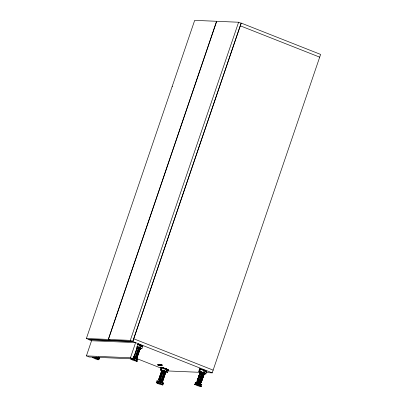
<?xml version="1.0" encoding="UTF-8"?>
<svg xmlns="http://www.w3.org/2000/svg" width="407" height="407" viewBox="0 0 407 407"><rect width="100%" height="100%" fill="white"/><g stroke="black" fill="none" stroke-linecap="round" stroke-linejoin="round"><path stroke-width="0.61" d="M197.42 383.262L197.736 381.71L200.432 382.478L199.705 384.04L200.432 382.478M162.103 367.908L162.179 367.541L161.325 367.623L162.103 367.908L161.604 367.76M142.715 346.036L142.826 346.657L142.231 345.757A4.167 0.493 18.8 0 0 139.703 344.704L137.708 344.063M203.983 370.482L204.055 370.197L204.736 370.385L204.736 370.787L203.983 370.482L204.736 370.787L204.055 370.197M162.022 380.957L159.356 380.057L160.114 380.413M86.381 338.492L194.688 20.35L216.58 21.291L108.277 339.433L86.381 338.492L88.889 339.479L110.785 340.425L108.277 339.433M172.192 86.813L172.309 86.472M86.401 355.891L91.56 340.73L135.602 342.628L130.438 357.789L86.401 355.891L89.184 356.99L133.226 358.888L138.385 343.727M96.749 357.209C96.785 359.122 94.739 358.394 96.108 356.98M96.194 358.45L96.586 357.285M98.189 359.152L97.415 358.979L98.011 357.239L98.784 357.407L98.189 359.152L98.784 359.554C100.137 354.665 99.369 361.96 97.09 359.239L97.884 359.59L95.019 358.776L92.409 357.351L95.711 358.14M97.415 358.979L97.034 358.791L97.807 358.964L98.397 357.224L98.784 357.407M108.404 339.438L216.707 21.296L238.604 22.243L241.107 23.23L132.804 341.371L110.913 340.43L108.404 339.438L130.296 340.384L132.804 341.371M130.296 340.384L238.604 22.243M91.717 340.791L88.777 339.631L132.814 341.524L241.224 23.082L320.619 54.421L212.21 372.863L205.917 372.593M137.469 346.937L139.148 347.507L135.963 356.868L134.285 356.293L137.673 346.438M134.152 357.768L134.478 356.802L133.71 356.435L136.518 357.346L135.943 358.669L134.921 356.588M134.127 359.289L134.519 358.129L135.328 358.282C135.226 360.958 132.962 360.149 134.681 358.053M135.155 356.588L138.339 347.227M140.354 348.565L141.901 348.657L138.528 347.191L138.899 347.217L139.642 345.039L137.754 344.424M134.569 360.103L135.328 358.282M139.067 347.492L140.308 348.056L137.118 357.412L135.877 356.853L139.148 347.507M136.579 357.153L139.764 347.792M136.66 357.168L139.85 347.807M135.862 357.361L136.961 357.57L139.53 350.01M140.242 347.873L140.985 345.696L141.997 346.026L142.643 346.479L141.86 348.763M136.961 357.57L140.486 347.532M134.091 359.793L130.499 359.015L133.399 360.424L137.184 361.406L135.409 360.444L136.182 360.617L136.777 358.877L136.004 358.704M137.078 357.621L140.308 348.168M140.613 347.899L141.356 345.721M136.569 360.806L137.159 359.06L136.777 358.877M137.169 361.284L137.764 359.544M161.925 370.68L161.554 370.66A3.805 0.453 18.8 0 1 160.348 369.805L161.091 367.628L162.23 368.086M156.471 382.636L157.255 380.886L156.664 382.626L157.616 382.992L156.181 382.646L159.015 384.035L162.764 384.997L163.349 383.14L163.385 382.799L161.874 382.061L156.822 380.759M160.348 369.805L161.131 370.116L161.889 367.674A3.805 0.453 18.8 0 1 165.288 368.656L164.545 370.833L164.174 370.813L166.234 371.505A3.805 0.453 18.8 0 1 167.44 372.354L168.177 370.177A3.805 0.453 18.8 0 0 166.972 369.327L164.916 368.635L165.288 368.656M158.547 379.706L161.92 370.304L158.852 379.711L158.547 379.706L158.827 379.909L161.004 373.509M158.791 381.196L158.196 382.936L158.71 383.221L157.702 382.809L158.292 381.069L159.305 381.481L158.292 381.069M159.9 380.413L158.684 379.863L161.92 370.304M159.346 379.787L162.413 370.375L159.346 379.787L158.852 379.711M158.216 383.094L158.806 381.354M159.941 379.919L163.131 370.558L163.96 370.818L160.801 380.204L159.229 379.736M159.966 379.945L163.329 370.06M159.773 382.911L160.17 381.746L160.969 381.898C160.857 384.569 158.623 383.77 160.333 381.669M160.21 383.715L160.969 381.898M161.513 380.464L164.784 371.118L161.513 380.464L162.866 381.176L165.914 371.769M162.2 380.759L165.471 371.413L165.919 371.657L162.561 381.166L162.19 381.145M161.457 371.611L165.054 372.634L165.471 371.413M165.858 371.479L166.6 369.302M162.561 381.166L166.092 371.133M163.344 383.058L162.749 384.803L161.411 384.233L161.035 384.05L161.798 384.223L162.393 382.483L161.625 382.31M166.234 371.505L166.972 369.327M162.174 384.406L162.769 382.666L162.393 382.483M200.305 372.334L198.728 371.459L199.466 369.281L200.61 369.739M194.851 384.289L195.635 382.539L195.039 384.279L195.991 384.646L194.561 384.3L197.395 385.688L201.144 386.65L201.73 384.793M198.728 371.459L200.31 371.815L199.527 371.505L200.269 369.327A3.805 0.453 18.8 0 1 203.668 370.309L202.925 372.486L202.554 372.461L204.609 373.153A3.805 0.453 18.8 0 1 205.815 374.008L206.558 371.83A3.805 0.453 18.8 0 0 205.352 370.981L203.297 370.289L203.668 370.309M199.506 371.769L200.249 369.592L201.048 369.637M196.922 381.359L200.3 371.957L197.232 381.364L196.922 381.359L197.593 381.771M197.064 381.405L199.639 373.845M200.112 371.998L199.791 372.929L204.116 374.394M197.171 382.85L196.576 384.59L197.09 384.874L196.077 384.462L196.673 382.722L197.685 383.135L196.673 382.722M197.115 381.313L200.3 371.957M197.4 380.977L197.995 379.232M201.089 371.555L197.721 381.44L200.91 372.079M196.591 384.747L197.186 383.007M203.159 372.771L199.974 382.132L203.159 372.771L202.34 372.471L199.176 381.858L198.346 381.598L201.709 371.713M197.955 385.144L198.55 383.399L199.344 383.552C199.237 386.223 197.003 385.424 198.713 383.323M199.176 381.858L202.34 372.471L201.531 372.237M198.591 385.368L199.344 383.552M199.893 382.117L200.58 382.412L203.846 373.066L204.294 373.311L201.104 382.784L204.431 373.468L201.058 382.87L200.565 382.799M204.238 373.133L204.98 370.955M200.966 382.626L204.472 372.787M200.554 386.06L199.415 385.704L200.178 385.877L200.773 384.132L201.144 384.32L200.554 386.06L201.129 386.452L200.127 386.197L201.134 386.533M204.609 373.153L205.352 370.981M199.705 369.276L199.822 368.966L200.651 369.251L199.705 369.276L200.407 369.546L200.152 369.037M166.356 369.134L166.499 368.803L165.659 368.834L166.356 369.134L165.659 368.834L165.929 368.584M161.386 382.173L162.057 380.825M158.898 381.374L159.865 380.006M139.85 349.481L137.057 348.153M204.431 373.468L204.126 373.463M156.664 382.626L157.702 382.809M195.202 382.412L197.97 382.895L201.76 384.452L201.786 384.763M195.039 384.279L196.077 384.462M168.167 370.965L200.254 372.349M139.642 345.039L139.27 345.014L140.985 345.696M161.869 367.938L162.673 367.989L161.889 367.674M161.131 370.116L161.93 370.161L161.152 369.851L164.545 370.833M157.748 364.952L158.348 365.165L157.743 364.962M203.846 373.066L203.078 372.761M165.746 371.81L165.374 371.784M197.232 381.364L197.721 381.44M200.58 382.412L201.109 382.672M140.145 348.209L139.769 348.183M139.728 349.425L139.357 349.404M134.183 356.791L133.567 356.501M136.518 357.346L134.844 356.939M205.504 371.596L206.039 371.698L205.708 371.591M204.314 373.809L205.815 374.008M200.381 384.147L201.144 384.32M162.001 382.494L162.769 382.666M136.386 358.888L137.159 359.06M166.499 368.803L165.853 368.656L165.853 368.986M160.963 367.267A4.034 0.478 18.8 0 1 161.777 367.302L168.31 369.632M165.613 372.059L167.44 372.354M197.604 381.39L198.321 381.568M133.562 356.11L134.285 356.293M196.576 384.59L198.117 385.068M158.196 382.936L159.742 383.414M133.145 357.728L133.644 357.86L133.12 357.57M136.37 347.954L137.474 348.26A2.513 0.295 18.8 0 1 139.219 348.901L140.156 349.42A2.401 0.285 18.8 0 1 139.738 349.506M168.213 369.988L168.406 370.248A4.034 0.478 18.8 0 0 164.255 368.274L161.777 367.302M136.991 347.797L137.576 347.97A2.513 0.295 18.8 0 1 139.759 348.814L140.252 349.125A2.396 0.285 18.8 0 1 139.835 349.216M136.711 346.54L138.899 347.217M199.837 373.265C200.269 372.924 205.235 374.786 203.337 374.659M161.732 370.345L161.869 370.502M161.559 371.321C162.042 371.098 165.924 372.38 165.43 372.736M165.359 372.832L165.054 372.634M137.266 357.575L136.976 357.371M137.607 344.353L142.852 346.535M162.749 384.803L161.742 384.462L162.759 384.88M98.784 359.554L97.761 359.208L98.794 359.63M199.822 368.966L200.651 369.251M133.923 357.621L137.79 359.198L137.831 359.518M134.519 358.129L135.165 358.358M134.732 360.022L136.182 360.617M198.55 383.399L199.181 383.628M198.753 385.292L200.178 385.877M96.352 358.369L97.807 358.964M160.17 381.746L160.801 381.975M160.373 383.638L161.798 384.223M199.155 381.832L199.974 382.132M163.96 370.818L164.784 371.118M161.599 380.479L160.801 380.204M240.293 25.814L319.688 57.148M133.745 338.797L213.141 370.131M132.814 341.524L212.21 372.863M133.471 357.27L134.646 357.733M135.826 358.201L161.111 368.182M130.438 357.789L133.226 358.888M205.774 371.52L206.558 371.83M141.804 346.271L142.603 346.586M167.399 369.866L168.177 370.177M139.83 349.135L140.135 349.145L137.154 347.863M164.698 371.108L165.384 371.403M98.382 357.046L99.45 357.865M164.255 368.274L163.385 367.689L162.403 367.745A4.034 0.478 18.8 0 0 161.533 368.157M197.736 381.71L199.359 383.404M206.781 371.901L206.685 371.286A4.034 0.478 18.8 0 0 201.76 369.342A4.034 0.478 18.8 0 0 199.537 369.246L199.211 369.332A4.034 0.478 18.8 0 1 204.116 370.446A4.034 0.478 18.8 0 1 205.967 371.866M199.527 371.505A3.805 0.453 18.8 0 1 202.925 372.486M199.42 369.388A3.805 0.453 18.8 0 1 199.466 369.281M199.578 373.234A2.437 0.29 18.8 0 1 202.406 373.84A2.437 0.29 18.8 0 1 203.714 374.755M204.105 374.491A2.437 0.29 18.8 0 0 204.248 374.465L204.07 374.247A2.437 0.29 18.8 0 0 201.027 373.071A2.437 0.29 18.8 0 0 199.842 373.077M161.665 368.177A3.805 0.453 18.8 0 1 161.091 367.628M165.435 372.812A2.437 0.29 18.8 0 0 165.868 372.812L165.69 372.593A2.437 0.29 18.8 0 0 162.652 371.418A2.437 0.29 18.8 0 0 161.462 371.423M161.365 371.713A2.437 0.29 18.8 0 1 162.2 371.616A2.437 0.29 18.8 0 1 165.145 372.649A2.437 0.29 18.8 0 1 165.339 373.102M140.73 345.121L140.217 345.375L140.064 344.922L140.73 345.121L140.73 345.523L140.217 345.375L140.73 345.121M158.501 364.672L159.086 364.881L158.501 364.672M158.455 364.855L157.85 364.647L158.455 364.855M158.399 364.977L158.979 365.191L158.399 364.977M159.758 364.728L160.343 364.931L159.758 364.728M159.712 364.906L159.106 364.703L159.712 364.906M159.656 365.028L160.236 365.247L159.656 365.028M160.389 364.753L160.974 364.962L160.389 364.753M160.287 365.059L160.867 365.272L160.287 365.059M161.019 364.779L161.599 364.987L161.019 364.779M160.913 365.084L161.498 365.303L160.913 365.084M161.645 364.809L162.23 365.013L161.645 364.809M161.543 365.11L162.123 365.328L161.543 365.11M159.61 365.221L159 365.013L159.61 365.221M167.659 370.044L167.328 369.938L167.877 370.202L167.659 370.044M140.542 345.161L140.064 344.922L140.73 345.523L140.542 345.161"/></g></svg>
